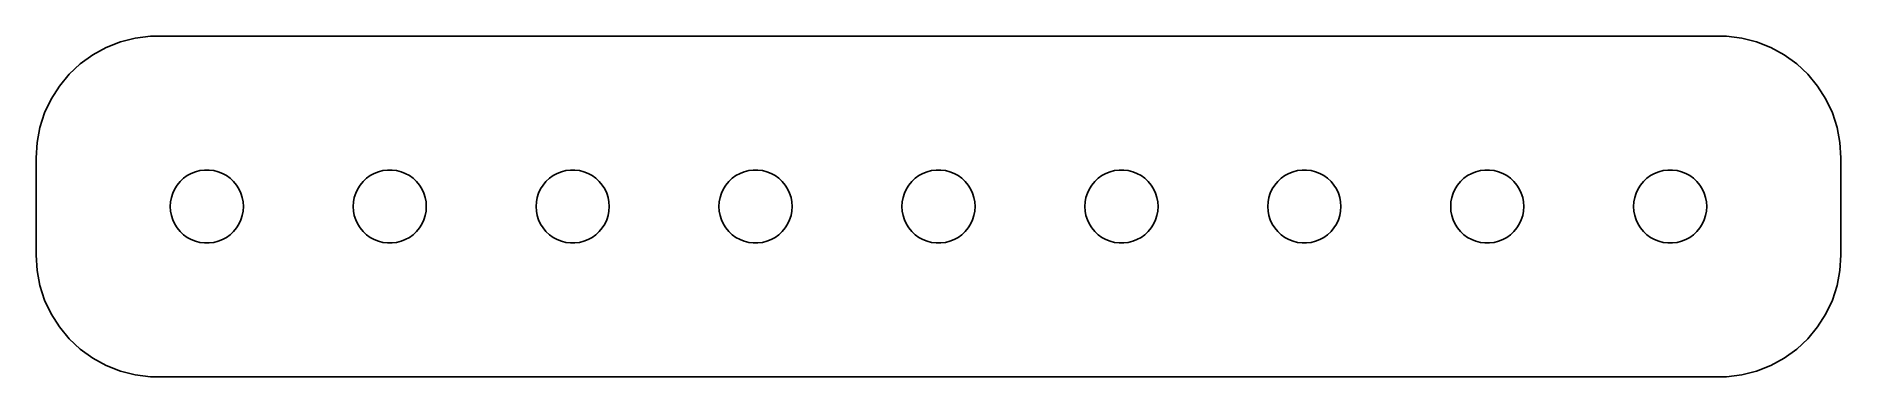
# Model space of a CAD drawing. Header units: metres. Extents: x -37 to 37, y -7 to 7.
import ezdxf

# ---------------------------------------------------------------- set-up
doc = ezdxf.new("R2010")
doc.units = ezdxf.units.M

msp = doc.modelspace()

# ---------------------------------------------------------------- linework, layer by layer
for p, q in [((-33.5451, 6.75528), (-34.1289, 6.52412)), ((-32.9369, 6.91142), (-33.5451, 6.75528)), ((-32.3139, 6.99013), (-32.9369, 6.91142)), ((32.3139, 6.99013), (-32.3139, 6.99013)), ((32.9369, 6.91142), (32.3139, 6.99013)), ((33.5451, 6.75528), (32.9369, 6.91142)), ((34.1289, 6.52412), (33.5451, 6.75528)), ((-34.6791, 6.22163), (-35.1871, 5.85255)), ((-34.1289, 6.52412), (-34.6791, 6.22163)), ((34.6791, 6.22163), (34.1289, 6.52412)), ((35.1871, 5.85255), (34.6791, 6.22163)), ((-35.6448, 5.42273), (-36.0451, 4.93892)), ((-35.1871, 5.85255), (-35.6448, 5.42273)), ((35.6448, 5.42273), (35.1871, 5.85255)), ((36.0451, 4.93892), (35.6448, 5.42273)), ((-36.0451, 4.93892), (-36.3815, 4.40877)), ((36.3815, 4.40877), (36.0451, 4.93892)), ((-36.6489, 3.84062), (-36.8429, 3.24344)), ((-36.3815, 4.40877), (-36.6489, 3.84062)), ((36.6489, 3.84062), (36.3815, 4.40877)), ((36.8429, 3.24344), (36.6489, 3.84062)), ((-36.8429, 3.24344), (-36.9606, 2.62666)), ((36.9606, 2.62666), (36.8429, 3.24344)), ((-36.9606, 2.62666), (-37, 2)), ((37, 2), (36.9606, 2.62666)), ((-37, 2), (-37, -2)), ((-30.2811, 1.47342), (-30.0942, 1.49704)), ((-30.0942, 1.49704), (-29.9058, 1.49704)), ((-29.9058, 1.49704), (-29.7189, 1.47342)), ((-22.7811, 1.47342), (-22.5942, 1.49704)), ((-22.5942, 1.49704), (-22.4058, 1.49704)), ((-22.4058, 1.49704), (-22.2189, 1.47342)), ((-15.2811, 1.47342), (-15.0942, 1.49704)), ((-15.0942, 1.49704), (-14.9058, 1.49704)), ((-14.9058, 1.49704), (-14.7189, 1.47342)), ((-7.78107, 1.47342), (-7.59418, 1.49704)), ((-7.59418, 1.49704), (-7.40581, 1.49704)), ((-7.40581, 1.49704), (-7.21892, 1.47342)), ((-0.281067, 1.47342), (-0.094177, 1.49704)), ((-0.094177, 1.49704), (0.094177, 1.49704)), ((0.094177, 1.49704), (0.281067, 1.47342)), ((7.21892, 1.47342), (7.40581, 1.49704)), ((7.40581, 1.49704), (7.59418, 1.49704)), ((7.59418, 1.49704), (7.78107, 1.47342)), ((14.7189, 1.47342), (14.9058, 1.49704)), ((14.9058, 1.49704), (15.0942, 1.49704)), ((15.0942, 1.49704), (15.2811, 1.47342)), ((22.2189, 1.47342), (22.4058, 1.49704)), ((22.4058, 1.49704), (22.5942, 1.49704)), ((22.5942, 1.49704), (22.7811, 1.47342)), ((29.7189, 1.47342), (29.9058, 1.49704)), ((29.9058, 1.49704), (30.0942, 1.49704)), ((30.0942, 1.49704), (30.2811, 1.47342)), ((37, -2), (37, 2)), ((-31.3145, 0.722626), (-31.2135, 0.881668)), ((-31.2135, 0.881668), (-31.0934, 1.02681)), ((-31.0934, 1.02681), (-30.9561, 1.15576)), ((-30.9561, 1.15576), (-30.8037, 1.26648)), ((-30.8037, 1.26648), (-30.6387, 1.35724)), ((-30.6387, 1.35724), (-30.4635, 1.42657)), ((-30.4635, 1.42657), (-30.2811, 1.47342)), ((-29.7189, 1.47342), (-29.5365, 1.42657)), ((-29.5365, 1.42657), (-29.3613, 1.35724)), ((-29.3613, 1.35724), (-29.1963, 1.26648)), ((-29.1963, 1.26648), (-29.0439, 1.15576)), ((-29.0439, 1.15576), (-28.9065, 1.02681)), ((-28.9065, 1.02681), (-28.7865, 0.881668)), ((-28.7865, 0.881668), (-28.6855, 0.722626)), ((-23.8145, 0.722626), (-23.7135, 0.881668)), ((-23.7135, 0.881668), (-23.5934, 1.02681)), ((-23.5934, 1.02681), (-23.4561, 1.15576)), ((-23.4561, 1.15576), (-23.3037, 1.26648)), ((-23.3037, 1.26648), (-23.1387, 1.35724)), ((-23.1387, 1.35724), (-22.9635, 1.42657)), ((-22.9635, 1.42657), (-22.7811, 1.47342)), ((-22.2189, 1.47342), (-22.0365, 1.42657)), ((-22.0365, 1.42657), (-21.8613, 1.35724)), ((-21.8613, 1.35724), (-21.6963, 1.26648)), ((-21.6963, 1.26648), (-21.5439, 1.15576)), ((-21.5439, 1.15576), (-21.4065, 1.02681)), ((-21.4065, 1.02681), (-21.2865, 0.881668)), ((-21.2865, 0.881668), (-21.1855, 0.722626)), ((-16.3145, 0.722626), (-16.2135, 0.881668)), ((-16.2135, 0.881668), (-16.0934, 1.02681)), ((-16.0934, 1.02681), (-15.9561, 1.15576)), ((-15.9561, 1.15576), (-15.8037, 1.26648)), ((-15.8037, 1.26648), (-15.6387, 1.35724)), ((-15.6387, 1.35724), (-15.4635, 1.42657)), ((-15.4635, 1.42657), (-15.2811, 1.47342)), ((-14.7189, 1.47342), (-14.5365, 1.42657)), ((-14.5365, 1.42657), (-14.3613, 1.35724)), ((-14.3613, 1.35724), (-14.1963, 1.26648)), ((-14.1963, 1.26648), (-14.0439, 1.15576)), ((-14.0439, 1.15576), (-13.9065, 1.02681)), ((-13.9065, 1.02681), (-13.7865, 0.881668)), ((-13.7865, 0.881668), (-13.6855, 0.722626)), ((-8.81445, 0.722626), (-8.71352, 0.881668)), ((-8.71352, 0.881668), (-8.59344, 1.02681)), ((-8.59344, 1.02681), (-8.45613, 1.15576)), ((-8.45613, 1.15576), (-8.30373, 1.26648)), ((-8.30373, 1.26648), (-8.13866, 1.35724)), ((-8.13866, 1.35724), (-7.96352, 1.42657)), ((-7.96352, 1.42657), (-7.78107, 1.47342)), ((-7.21892, 1.47342), (-7.03647, 1.42657)), ((-7.03647, 1.42657), (-6.86133, 1.35724)), ((-6.86133, 1.35724), (-6.69626, 1.26648)), ((-6.69626, 1.26648), (-6.54385, 1.15576)), ((-6.54385, 1.15576), (-6.40654, 1.02681)), ((-6.40654, 1.02681), (-6.28647, 0.881668)), ((-6.28647, 0.881668), (-6.18553, 0.722626)), ((-1.31445, 0.722626), (-1.21352, 0.881668)), ((-1.21352, 0.881668), (-1.09344, 1.02681)), ((-1.09344, 1.02681), (-0.956131, 1.15576)), ((-0.956131, 1.15576), (-0.803726, 1.26648)), ((-0.803726, 1.26648), (-0.638657, 1.35724)), ((-0.638657, 1.35724), (-0.463516, 1.42657)), ((-0.463516, 1.42657), (-0.281067, 1.47342)), ((0.281067, 1.47342), (0.463516, 1.42657)), ((0.463516, 1.42657), (0.638657, 1.35724)), ((0.638657, 1.35724), (0.803726, 1.26648)), ((0.803726, 1.26648), (0.956131, 1.15576)), ((0.956131, 1.15576), (1.09344, 1.02681)), ((1.09344, 1.02681), (1.21352, 0.881668)), ((1.21352, 0.881668), (1.31445, 0.722626)), ((6.18553, 0.722626), (6.28647, 0.881668)), ((6.28647, 0.881668), (6.40654, 1.02681)), ((6.40654, 1.02681), (6.54385, 1.15576)), ((6.54385, 1.15576), (6.69626, 1.26648)), ((6.69626, 1.26648), (6.86133, 1.35724)), ((6.86133, 1.35724), (7.03647, 1.42657)), ((7.03647, 1.42657), (7.21892, 1.47342)), ((7.78107, 1.47342), (7.96352, 1.42657)), ((7.96352, 1.42657), (8.13866, 1.35724)), ((8.13866, 1.35724), (8.30373, 1.26648)), ((8.30373, 1.26648), (8.45613, 1.15576)), ((8.45613, 1.15576), (8.59344, 1.02681)), ((8.59344, 1.02681), (8.71352, 0.881668)), ((8.71352, 0.881668), (8.81445, 0.722626)), ((13.6855, 0.722626), (13.7865, 0.881668)), ((13.7865, 0.881668), (13.9065, 1.02681)), ((13.9065, 1.02681), (14.0439, 1.15576)), ((14.0439, 1.15576), (14.1963, 1.26648)), ((14.1963, 1.26648), (14.3613, 1.35724)), ((14.3613, 1.35724), (14.5365, 1.42657)), ((14.5365, 1.42657), (14.7189, 1.47342)), ((15.2811, 1.47342), (15.4635, 1.42657)), ((15.4635, 1.42657), (15.6387, 1.35724)), ((15.6387, 1.35724), (15.8037, 1.26648)), ((15.8037, 1.26648), (15.9561, 1.15576)), ((15.9561, 1.15576), (16.0934, 1.02681)), ((16.0934, 1.02681), (16.2135, 0.881668)), ((16.2135, 0.881668), (16.3145, 0.722626)), ((21.1855, 0.722626), (21.2865, 0.881668)), ((21.2865, 0.881668), (21.4065, 1.02681)), ((21.4065, 1.02681), (21.5439, 1.15576)), ((21.5439, 1.15576), (21.6963, 1.26648)), ((21.6963, 1.26648), (21.8613, 1.35724)), ((21.8613, 1.35724), (22.0365, 1.42657)), ((22.0365, 1.42657), (22.2189, 1.47342)), ((22.7811, 1.47342), (22.9635, 1.42657)), ((22.9635, 1.42657), (23.1387, 1.35724)), ((23.1387, 1.35724), (23.3037, 1.26648)), ((23.3037, 1.26648), (23.4561, 1.15576)), ((23.4561, 1.15576), (23.5934, 1.02681)), ((23.5934, 1.02681), (23.7135, 0.881668)), ((23.7135, 0.881668), (23.8145, 0.722626)), ((28.6855, 0.722626), (28.7865, 0.881668)), ((28.7865, 0.881668), (28.9065, 1.02681)), ((28.9065, 1.02681), (29.0439, 1.15576)), ((29.0439, 1.15576), (29.1963, 1.26648)), ((29.1963, 1.26648), (29.3613, 1.35724)), ((29.3613, 1.35724), (29.5365, 1.42657)), ((29.5365, 1.42657), (29.7189, 1.47342)), ((30.2811, 1.47342), (30.4635, 1.42657)), ((30.4635, 1.42657), (30.6387, 1.35724)), ((30.6387, 1.35724), (30.8037, 1.26648)), ((30.8037, 1.26648), (30.9561, 1.15576)), ((30.9561, 1.15576), (31.0934, 1.02681)), ((31.0934, 1.02681), (31.2135, 0.881668)), ((31.2135, 0.881668), (31.3145, 0.722626)), ((-31.5, 0), (-31.4882, 0.187988)), ((-31.4882, -0.187988), (-31.5, 0)), ((-31.4882, 0.187988), (-31.4529, 0.373032)), ((-31.4529, 0.373032), (-31.3947, 0.552185)), ((-31.3947, 0.552185), (-31.3145, 0.722626)), ((-28.6855, 0.722626), (-28.6053, 0.552185)), ((-28.6053, 0.552185), (-28.5471, 0.373032)), ((-28.5471, 0.373032), (-28.5118, 0.187988)), ((-28.5118, 0.187988), (-28.5, 0)), ((-28.5, 0), (-28.5118, -0.187988)), ((-24, 0), (-23.9882, 0.187988)), ((-23.9882, -0.187988), (-24, 0)), ((-23.9882, 0.187988), (-23.9529, 0.373032)), ((-23.9529, 0.373032), (-23.8947, 0.552185)), ((-23.8947, 0.552185), (-23.8145, 0.722626)), ((-21.1855, 0.722626), (-21.1053, 0.552185)), ((-21.1053, 0.552185), (-21.0471, 0.373032)), ((-21.0471, 0.373032), (-21.0118, 0.187988)), ((-21.0118, 0.187988), (-21, 0)), ((-21, 0), (-21.0118, -0.187988)), ((-16.5, 0), (-16.4882, 0.187988)), ((-16.4882, -0.187988), (-16.5, 0)), ((-16.4882, 0.187988), (-16.4529, 0.373032)), ((-16.4529, 0.373032), (-16.3947, 0.552185)), ((-16.3947, 0.552185), (-16.3145, 0.722626)), ((-13.6855, 0.722626), (-13.6053, 0.552185)), ((-13.6053, 0.552185), (-13.5471, 0.373032)), ((-13.5471, 0.373032), (-13.5118, 0.187988)), ((-13.5118, 0.187988), (-13.5, 0)), ((-13.5, 0), (-13.5118, -0.187988)), ((-9, 0), (-8.98816, 0.187988)), ((-8.98816, -0.187988), (-9, 0)), ((-8.98816, 0.187988), (-8.95287, 0.373032)), ((-8.95287, 0.373032), (-8.89465, 0.552185)), ((-8.89465, 0.552185), (-8.81445, 0.722626)), ((-6.18553, 0.722626), (-6.10533, 0.552185)), ((-6.10533, 0.552185), (-6.04712, 0.373032)), ((-6.04712, 0.373032), (-6.01183, 0.187988)), ((-6.01183, 0.187988), (-6, 0)), ((-6, 0), (-6.01183, -0.187988)), ((-1.5, 0), (-1.48816, 0.187988)), ((-1.48816, -0.187988), (-1.5, 0)), ((-1.48816, 0.187988), (-1.45287, 0.373032)), ((-1.45287, 0.373032), (-1.39465, 0.552185)), ((-1.39465, 0.552185), (-1.31445, 0.722626)), ((1.31445, 0.722626), (1.39465, 0.552185)), ((1.39465, 0.552185), (1.45287, 0.373032)), ((1.45287, 0.373032), (1.48816, 0.187988)), ((1.48816, 0.187988), (1.5, 0)), ((1.5, 0), (1.48816, -0.187988)), ((6, 0), (6.01183, 0.187988)), ((6.01183, -0.187988), (6, 0)), ((6.01183, 0.187988), (6.04712, 0.373032)), ((6.04712, 0.373032), (6.10533, 0.552185)), ((6.10533, 0.552185), (6.18553, 0.722626)), ((8.81445, 0.722626), (8.89465, 0.552185)), ((8.89465, 0.552185), (8.95287, 0.373032)), ((8.95287, 0.373032), (8.98816, 0.187988)), ((8.98816, 0.187988), (9, 0)), ((9, 0), (8.98816, -0.187988)), ((13.5, 0), (13.5118, 0.187988)), ((13.5118, -0.187988), (13.5, 0)), ((13.5118, 0.187988), (13.5471, 0.373032)), ((13.5471, 0.373032), (13.6053, 0.552185)), ((13.6053, 0.552185), (13.6855, 0.722626)), ((16.3145, 0.722626), (16.3947, 0.552185)), ((16.3947, 0.552185), (16.4529, 0.373032)), ((16.4529, 0.373032), (16.4882, 0.187988)), ((16.4882, 0.187988), (16.5, 0)), ((16.5, 0), (16.4882, -0.187988)), ((21, 0), (21.0118, 0.187988)), ((21.0118, -0.187988), (21, 0)), ((21.0118, 0.187988), (21.0471, 0.373032)), ((21.0471, 0.373032), (21.1053, 0.552185)), ((21.1053, 0.552185), (21.1855, 0.722626)), ((23.8145, 0.722626), (23.8947, 0.552185)), ((23.8947, 0.552185), (23.9529, 0.373032)), ((23.9529, 0.373032), (23.9882, 0.187988)), ((23.9882, 0.187988), (24, 0)), ((24, 0), (23.9882, -0.187988)), ((28.5, 0), (28.5118, 0.187988)), ((28.5118, -0.187988), (28.5, 0)), ((28.5118, 0.187988), (28.5471, 0.373032)), ((28.5471, 0.373032), (28.6053, 0.552185)), ((28.6053, 0.552185), (28.6855, 0.722626)), ((31.3145, 0.722626), (31.3947, 0.552185)), ((31.3947, 0.552185), (31.4529, 0.373032)), ((31.4529, 0.373032), (31.4882, 0.187988)), ((31.4882, 0.187988), (31.5, 0)), ((31.5, 0), (31.4882, -0.187988)), ((-31.4529, -0.373032), (-31.4882, -0.187988)), ((-31.3947, -0.552185), (-31.4529, -0.373032)), ((-31.3145, -0.722626), (-31.3947, -0.552185)), ((-31.2135, -0.881668), (-31.3145, -0.722626)), ((-28.6855, -0.722626), (-28.7865, -0.881668)), ((-28.6053, -0.552185), (-28.6855, -0.722626)), ((-28.5471, -0.373032), (-28.6053, -0.552185)), ((-28.5118, -0.187988), (-28.5471, -0.373032)), ((-23.9529, -0.373032), (-23.9882, -0.187988)), ((-23.8947, -0.552185), (-23.9529, -0.373032)), ((-23.8145, -0.722626), (-23.8947, -0.552185)), ((-23.7135, -0.881668), (-23.8145, -0.722626)), ((-21.1855, -0.722626), (-21.2865, -0.881668)), ((-21.1053, -0.552185), (-21.1855, -0.722626)), ((-21.0471, -0.373032), (-21.1053, -0.552185)), ((-21.0118, -0.187988), (-21.0471, -0.373032)), ((-16.4529, -0.373032), (-16.4882, -0.187988)), ((-16.3947, -0.552185), (-16.4529, -0.373032)), ((-16.3145, -0.722626), (-16.3947, -0.552185)), ((-16.2135, -0.881668), (-16.3145, -0.722626)), ((-13.6855, -0.722626), (-13.7865, -0.881668)), ((-13.6053, -0.552185), (-13.6855, -0.722626)), ((-13.5471, -0.373032), (-13.6053, -0.552185)), ((-13.5118, -0.187988), (-13.5471, -0.373032)), ((-8.95287, -0.373032), (-8.98816, -0.187988)), ((-8.89465, -0.552185), (-8.95287, -0.373032)), ((-8.81445, -0.722626), (-8.89465, -0.552185)), ((-8.71352, -0.881668), (-8.81445, -0.722626)), ((-6.18553, -0.722626), (-6.28647, -0.881668)), ((-6.10533, -0.552185), (-6.18553, -0.722626)), ((-6.04712, -0.373032), (-6.10533, -0.552185)), ((-6.01183, -0.187988), (-6.04712, -0.373032)), ((-1.45287, -0.373032), (-1.48816, -0.187988)), ((-1.39465, -0.552185), (-1.45287, -0.373032)), ((-1.31445, -0.722626), (-1.39465, -0.552185)), ((-1.21352, -0.881668), (-1.31445, -0.722626)), ((1.31445, -0.722626), (1.21352, -0.881668)), ((1.39465, -0.552185), (1.31445, -0.722626)), ((1.45287, -0.373032), (1.39465, -0.552185)), ((1.48816, -0.187988), (1.45287, -0.373032)), ((6.04712, -0.373032), (6.01183, -0.187988)), ((6.10533, -0.552185), (6.04712, -0.373032)), ((6.18553, -0.722626), (6.10533, -0.552185)), ((6.28647, -0.881668), (6.18553, -0.722626)), ((8.81445, -0.722626), (8.71352, -0.881668)), ((8.89465, -0.552185), (8.81445, -0.722626)), ((8.95287, -0.373032), (8.89465, -0.552185)), ((8.98816, -0.187988), (8.95287, -0.373032)), ((13.5471, -0.373032), (13.5118, -0.187988)), ((13.6053, -0.552185), (13.5471, -0.373032)), ((13.6855, -0.722626), (13.6053, -0.552185)), ((13.7865, -0.881668), (13.6855, -0.722626)), ((16.3145, -0.722626), (16.2135, -0.881668)), ((16.3947, -0.552185), (16.3145, -0.722626)), ((16.4529, -0.373032), (16.3947, -0.552185)), ((16.4882, -0.187988), (16.4529, -0.373032)), ((21.0471, -0.373032), (21.0118, -0.187988)), ((21.1053, -0.552185), (21.0471, -0.373032)), ((21.1855, -0.722626), (21.1053, -0.552185)), ((21.2865, -0.881668), (21.1855, -0.722626)), ((23.8145, -0.722626), (23.7135, -0.881668)), ((23.8947, -0.552185), (23.8145, -0.722626)), ((23.9529, -0.373032), (23.8947, -0.552185)), ((23.9882, -0.187988), (23.9529, -0.373032)), ((28.5471, -0.373032), (28.5118, -0.187988)), ((28.6053, -0.552185), (28.5471, -0.373032)), ((28.6855, -0.722626), (28.6053, -0.552185)), ((28.7865, -0.881668), (28.6855, -0.722626)), ((31.3145, -0.722626), (31.2135, -0.881668)), ((31.3947, -0.552185), (31.3145, -0.722626)), ((31.4529, -0.373032), (31.3947, -0.552185)), ((31.4882, -0.187988), (31.4529, -0.373032)), ((-31.0934, -1.02681), (-31.2135, -0.881668)), ((-30.9561, -1.15576), (-31.0934, -1.02681)), ((-30.8037, -1.26648), (-30.9561, -1.15576)), ((-30.6387, -1.35724), (-30.8037, -1.26648)), ((-30.4635, -1.42657), (-30.6387, -1.35724)), ((-30.2811, -1.47342), (-30.4635, -1.42657)), ((-30.0942, -1.49704), (-30.2811, -1.47342)), ((-29.7189, -1.47342), (-29.9058, -1.49704)), ((-29.5365, -1.42657), (-29.7189, -1.47342)), ((-29.3613, -1.35724), (-29.5365, -1.42657)), ((-29.1963, -1.26648), (-29.3613, -1.35724)), ((-29.0439, -1.15576), (-29.1963, -1.26648)), ((-28.9065, -1.02681), (-29.0439, -1.15576)), ((-28.7865, -0.881668), (-28.9065, -1.02681)), ((-23.5934, -1.02681), (-23.7135, -0.881668)), ((-23.4561, -1.15576), (-23.5934, -1.02681)), ((-23.3037, -1.26648), (-23.4561, -1.15576)), ((-23.1387, -1.35724), (-23.3037, -1.26648)), ((-22.9635, -1.42657), (-23.1387, -1.35724)), ((-22.7811, -1.47342), (-22.9635, -1.42657)), ((-22.5942, -1.49704), (-22.7811, -1.47342)), ((-22.2189, -1.47342), (-22.4058, -1.49704)), ((-22.0365, -1.42657), (-22.2189, -1.47342)), ((-21.8613, -1.35724), (-22.0365, -1.42657)), ((-21.6963, -1.26648), (-21.8613, -1.35724)), ((-21.5439, -1.15576), (-21.6963, -1.26648)), ((-21.4065, -1.02681), (-21.5439, -1.15576)), ((-21.2865, -0.881668), (-21.4065, -1.02681)), ((-16.0934, -1.02681), (-16.2135, -0.881668)), ((-15.9561, -1.15576), (-16.0934, -1.02681)), ((-15.8037, -1.26648), (-15.9561, -1.15576)), ((-15.6387, -1.35724), (-15.8037, -1.26648)), ((-15.4635, -1.42657), (-15.6387, -1.35724)), ((-15.2811, -1.47342), (-15.4635, -1.42657)), ((-15.0942, -1.49704), (-15.2811, -1.47342)), ((-14.7189, -1.47342), (-14.9058, -1.49704)), ((-14.5365, -1.42657), (-14.7189, -1.47342)), ((-14.3613, -1.35724), (-14.5365, -1.42657)), ((-14.1963, -1.26648), (-14.3613, -1.35724)), ((-14.0439, -1.15576), (-14.1963, -1.26648)), ((-13.9065, -1.02681), (-14.0439, -1.15576)), ((-13.7865, -0.881668), (-13.9065, -1.02681)), ((-8.59344, -1.02681), (-8.71352, -0.881668)), ((-8.45613, -1.15576), (-8.59344, -1.02681)), ((-8.30373, -1.26648), (-8.45613, -1.15576)), ((-8.13866, -1.35724), (-8.30373, -1.26648)), ((-7.96352, -1.42657), (-8.13866, -1.35724)), ((-7.78107, -1.47342), (-7.96352, -1.42657)), ((-7.59418, -1.49704), (-7.78107, -1.47342)), ((-7.21892, -1.47342), (-7.40581, -1.49704)), ((-7.03647, -1.42657), (-7.21892, -1.47342)), ((-6.86133, -1.35724), (-7.03647, -1.42657)), ((-6.69626, -1.26648), (-6.86133, -1.35724)), ((-6.54385, -1.15576), (-6.69626, -1.26648)), ((-6.40654, -1.02681), (-6.54385, -1.15576)), ((-6.28647, -0.881668), (-6.40654, -1.02681)), ((-1.09344, -1.02681), (-1.21352, -0.881668)), ((-0.956131, -1.15576), (-1.09344, -1.02681)), ((-0.803726, -1.26648), (-0.956131, -1.15576)), ((-0.638657, -1.35724), (-0.803726, -1.26648)), ((-0.463516, -1.42657), (-0.638657, -1.35724)), ((-0.281067, -1.47342), (-0.463516, -1.42657)), ((-0.094177, -1.49704), (-0.281067, -1.47342)), ((0.281067, -1.47342), (0.094177, -1.49704)), ((0.463516, -1.42657), (0.281067, -1.47342)), ((0.638657, -1.35724), (0.463516, -1.42657)), ((0.803726, -1.26648), (0.638657, -1.35724)), ((0.956131, -1.15576), (0.803726, -1.26648)), ((1.09344, -1.02681), (0.956131, -1.15576)), ((1.21352, -0.881668), (1.09344, -1.02681)), ((6.40654, -1.02681), (6.28647, -0.881668)), ((6.54385, -1.15576), (6.40654, -1.02681)), ((6.69626, -1.26648), (6.54385, -1.15576)), ((6.86133, -1.35724), (6.69626, -1.26648)), ((7.03647, -1.42657), (6.86133, -1.35724)), ((7.21892, -1.47342), (7.03647, -1.42657)), ((7.40581, -1.49704), (7.21892, -1.47342)), ((7.78107, -1.47342), (7.59418, -1.49704)), ((7.96352, -1.42657), (7.78107, -1.47342)), ((8.13866, -1.35724), (7.96352, -1.42657)), ((8.30373, -1.26648), (8.13866, -1.35724)), ((8.45613, -1.15576), (8.30373, -1.26648)), ((8.59344, -1.02681), (8.45613, -1.15576)), ((8.71352, -0.881668), (8.59344, -1.02681)), ((13.9065, -1.02681), (13.7865, -0.881668)), ((14.0439, -1.15576), (13.9065, -1.02681)), ((14.1963, -1.26648), (14.0439, -1.15576)), ((14.3613, -1.35724), (14.1963, -1.26648)), ((14.5365, -1.42657), (14.3613, -1.35724)), ((14.7189, -1.47342), (14.5365, -1.42657)), ((14.9058, -1.49704), (14.7189, -1.47342)), ((15.2811, -1.47342), (15.0942, -1.49704)), ((15.4635, -1.42657), (15.2811, -1.47342)), ((15.6387, -1.35724), (15.4635, -1.42657)), ((15.8037, -1.26648), (15.6387, -1.35724)), ((15.9561, -1.15576), (15.8037, -1.26648)), ((16.0934, -1.02681), (15.9561, -1.15576)), ((16.2135, -0.881668), (16.0934, -1.02681)), ((21.4065, -1.02681), (21.2865, -0.881668)), ((21.5439, -1.15576), (21.4065, -1.02681)), ((21.6963, -1.26648), (21.5439, -1.15576)), ((21.8613, -1.35724), (21.6963, -1.26648)), ((22.0365, -1.42657), (21.8613, -1.35724)), ((22.2189, -1.47342), (22.0365, -1.42657)), ((22.4058, -1.49704), (22.2189, -1.47342)), ((22.7811, -1.47342), (22.5942, -1.49704)), ((22.9635, -1.42657), (22.7811, -1.47342)), ((23.1387, -1.35724), (22.9635, -1.42657)), ((23.3037, -1.26648), (23.1387, -1.35724)), ((23.4561, -1.15576), (23.3037, -1.26648)), ((23.5934, -1.02681), (23.4561, -1.15576)), ((23.7135, -0.881668), (23.5934, -1.02681)), ((28.9065, -1.02681), (28.7865, -0.881668)), ((29.0439, -1.15576), (28.9065, -1.02681)), ((29.1963, -1.26648), (29.0439, -1.15576)), ((29.3613, -1.35724), (29.1963, -1.26648)), ((29.5365, -1.42657), (29.3613, -1.35724)), ((29.7189, -1.47342), (29.5365, -1.42657)), ((29.9058, -1.49704), (29.7189, -1.47342)), ((30.2811, -1.47342), (30.0942, -1.49704)), ((30.4635, -1.42657), (30.2811, -1.47342)), ((30.6387, -1.35724), (30.4635, -1.42657)), ((30.8037, -1.26648), (30.6387, -1.35724)), ((30.9561, -1.15576), (30.8037, -1.26648)), ((31.0934, -1.02681), (30.9561, -1.15576)), ((31.2135, -0.881668), (31.0934, -1.02681)), ((-37, -2), (-36.9606, -2.62666)), ((-29.9058, -1.49704), (-30.0942, -1.49704)), ((-22.4058, -1.49704), (-22.5942, -1.49704)), ((-14.9058, -1.49704), (-15.0942, -1.49704)), ((-7.40581, -1.49704), (-7.59418, -1.49704)), ((0.094177, -1.49704), (-0.094177, -1.49704)), ((7.59418, -1.49704), (7.40581, -1.49704)), ((15.0942, -1.49704), (14.9058, -1.49704)), ((22.5942, -1.49704), (22.4058, -1.49704)), ((30.0942, -1.49704), (29.9058, -1.49704)), ((36.9606, -2.62666), (37, -2)), ((-36.9606, -2.62666), (-36.8429, -3.24344)), ((36.8429, -3.24344), (36.9606, -2.62666)), ((-36.8429, -3.24344), (-36.6489, -3.84062)), ((36.6489, -3.84062), (36.8429, -3.24344)), ((-36.6489, -3.84062), (-36.3815, -4.40877)), ((-36.3815, -4.40877), (-36.0451, -4.93892)), ((36.0451, -4.93892), (36.3815, -4.40877)), ((36.3815, -4.40877), (36.6489, -3.84062)), ((-36.0451, -4.93892), (-35.6448, -5.42273)), ((35.6448, -5.42273), (36.0451, -4.93892)), ((-35.6448, -5.42273), (-35.1871, -5.85255)), ((-35.1871, -5.85255), (-34.6791, -6.22163)), ((34.6791, -6.22163), (35.1871, -5.85255)), ((35.1871, -5.85255), (35.6448, -5.42273)), ((-34.6791, -6.22163), (-34.1289, -6.52412)), ((-34.1289, -6.52412), (-33.5451, -6.75528)), ((33.5451, -6.75528), (34.1289, -6.52412)), ((34.1289, -6.52412), (34.6791, -6.22163)), ((-33.5451, -6.75528), (-32.9369, -6.91142)), ((-32.9369, -6.91142), (-32.3139, -6.99013)), ((-32.3139, -6.99013), (32.3139, -6.99013)), ((32.3139, -6.99013), (32.9369, -6.91142)), ((32.9369, -6.91142), (33.5451, -6.75528))]:
    msp.add_line(p, q)

doc.saveas('drawing.dxf')
